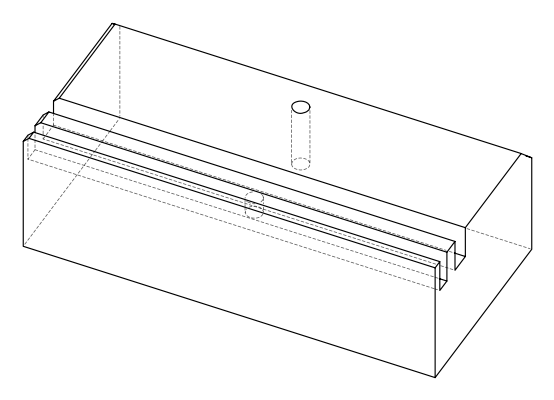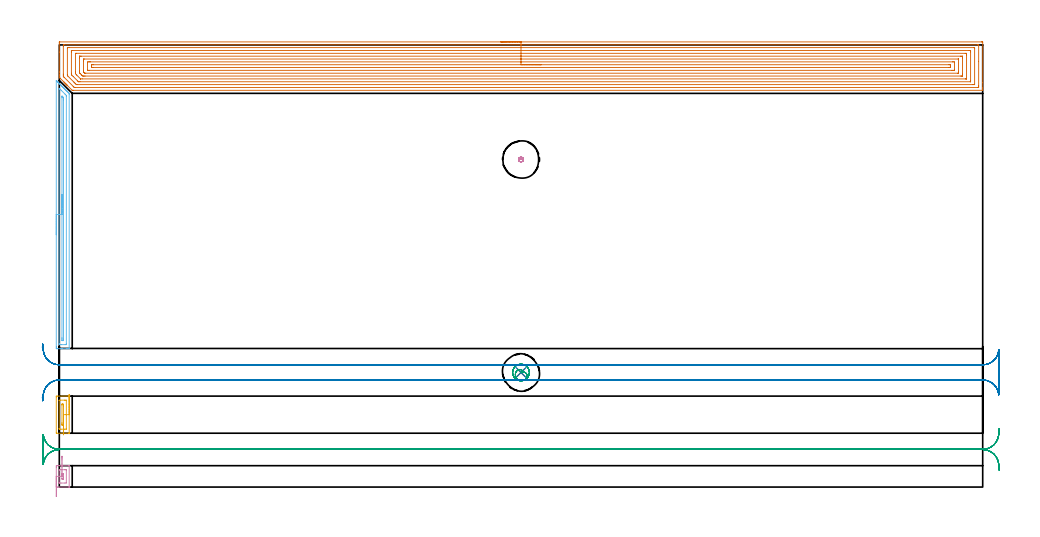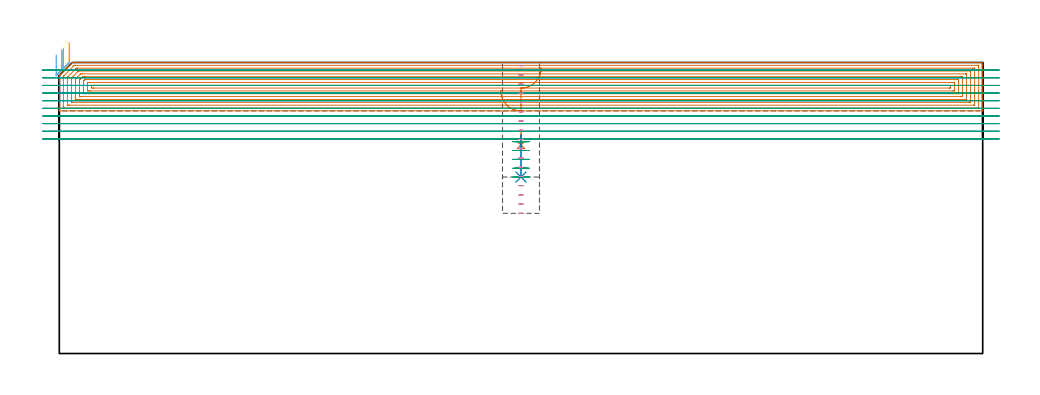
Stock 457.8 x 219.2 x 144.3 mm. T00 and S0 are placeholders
(PLAN: 10 operations, 4 tool changes, 79.1 min)
(1 SPOT_DRILL | STEP1POCKET | NXT0321_9005460120000 | 0.06 min | 4450 mm3)
(2 DRILL_BLIND_HOLE_INTO_CENTER | STEP1POCKET | NXT0301_128 | 0.09 min | 1825 mm3)
(3 MILL_ROUGH_BLIND_HOLE_CONTOUR | STEP1POCKET | NXT0201_010 | Spiral | 0.92 min | 7252 mm3)
(4 AREA_MILL | FG_CHAMFER_SURFACE | UGT0205_001 | 0.42 min | 301 mm3)
(5 AREA_MILL_1 | FG_CHAMFER_SURFACE_1 | UGT0205_001 | 0.61 min | 544 mm3)
(6 AREA_MILL_2 | FG_CHAMFER_SURFACE_2 | UGT0205_001 | 3.28 min | 2893 mm3)
(7 AREA_MILL_3 | FG_CHAMFER_SURFACE_3 | UGT0205_001 | 33.22 min | 131674 mm3)
(8 MILL_RECTANGULAR_SLOT | SLOT_RECTANGULAR | NXT0201_012 | Follow Part, ap 4, ae 75% | 19.97 min | 399029 mm3)
(9 MILL_RECTANGULAR_SLOT_1 | SLOT_RECTANGULAR_1 | NXT0201_012 | Follow Part, ap 4, ae 75% | 19.81 min | 279176 mm3)
(10 MILL_BLIND_HOLE_FROM_SOLID_MATERIAL | STEP1POCKET_1 | NXT0201_012 | Spiral | 0.75 min | 19713 mm3)
(TOOL NXT0321_9005460120000 | NC Spot Drill, 142deg, 12mm, Carbide, Uncoated | D12 PA142 FL30 Z2)
(TOOL NXT0301_128 | Carbide Drill 12mm [861.1-1200-036A1-GP GC34] | D12 PA150 FL37.4 Z2)
(TOOL NXT0201_010 | ENDMILL 10mm [2P460-1000-NA 1630] | D10 FL30 Z6)
(TOOL UGT0205_001 | Chamfer Mill 20 x 3 x 45 deg. | D20 FL50 Z2)
(TOOL NXT0201_012 | ENDMILL 16mm [2P460-1600-NA 1630] | D16 FL38 Z6)
(OP 1 SPOT_DRILL)
G17 G21 G94 G90
T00 M6
G54
G17 G0 G90 X228.9 Y56.8 S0 M3
G43 Z154.3 H0
G94 G81 G98 Z103.4 F250. R109.4
G80
M5
M2
(OP 2 DRILL_BLIND_HOLE_INTO_CENTER)
G17 G21 G94 G90
T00 M6
G54
G17 G0 G90 X228.9 Y56.8 S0 M3
G43 Z154.3 H1
G94 G81 G98 Z87.5 F250. R108.4
G80
M5
M2
(OP 3 MILL_ROUGH_BLIND_HOLE_CONTOUR)
G17 G21 G94 G90
T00 M6
G54
G17 G0 G90 X228.9 Y56.8 S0 M3
G43 Z154.3 H1
Z105.02
G94 G3 X229.228 Y58.001 R0.645 F250.
X227.114 Y57.856 R1.871
X226.684 Y53.994 R2.736
X230.899 Y53.163 R3.345
X232.537 Y58.799 R4.15
X230.899 Y53.163 R-4.15
X231.718 Y55.981 R2.075
X228.9 Y56.8 R2.075
G0 Z100.64
G3 X229.228 Y58.001 R0.645
X227.114 Y57.856 R1.871
X226.684 Y53.994 R2.736
X230.899 Y53.163 R3.345
X232.537 Y58.799 R4.15
X230.899 Y53.163 R-4.15
X231.718 Y55.981 R2.075
X228.9 Y56.8 R2.075
G0 Z96.26
G3 X229.228 Y58.001 R0.645
X227.114 Y57.856 R1.871
X226.684 Y53.994 R2.736
X230.899 Y53.163 R3.345
X232.537 Y58.799 R4.15
X230.899 Y53.163 R-4.15
X231.718 Y55.981 R2.075
X228.9 Y56.8 R2.075
G0 Z91.88
G3 X229.228 Y58.001 R0.645
X227.114 Y57.856 R1.871
X226.684 Y53.994 R2.736
X230.899 Y53.163 R3.345
X232.537 Y58.799 R4.15
X230.899 Y53.163 R-4.15
X231.718 Y55.981 R2.075
X228.9 Y56.8 R2.075
G0 Z87.5
G3 X229.228 Y58.001 R0.645
X227.114 Y57.856 R1.871
X226.684 Y53.994 R2.736
X230.899 Y53.163 R3.345
X232.537 Y58.799 R4.15
X230.899 Y53.163 R-4.15
X231.718 Y55.981 R2.075
X228.9 Y56.8 R2.075
G0 Z154.3
M5
M2
(OP 4 AREA_MILL)
G17 G21 G94 G90
T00 M6
G54
G17 G0 G90 X-1.5 Y-4.7 S1061 M3
G43 Z154.3 H0
Z147.9
G94 G1 Y-4.662 Z147.028 F250.
Y-4.548 Z146.163
Y-4.359 Z145.312
Y-4.097 Z144.48
Y-3.763 Z143.674
Y-3.36 Z142.9
Y-2.892 Z142.164
Y-2.36 Z141.472
Y-1.771 Z140.829
Y-1.128 Z140.239
Y-0.436 Z139.708
Y0.3 Z139.24
Y1.074 Z138.837
Y1.88 Z138.503
Y2.712 Z138.241
Y3.564 Z138.052
Y4.428 Z137.938
Y5.3 Z137.9
Y9.8
X-1.498 Y10.148 Z137.902
X-1.49 Y10.594 Z137.904
X-1.416 Y10.599 Z137.978
X-0.963 Y10.6 Z138.431
X-0.098 Z139.302
X4.873 Z144.272
X4.896 Y10.593 Z144.296
X4.9 Y10.589 Z144.3
Y0.011
X4.896 Y0.007 Z144.296
X4.873 Y0. Z144.272
X-0.098 Z139.302
X-0.963 Z138.431
X-1.205 Z138.189
X-1.417 Y0.001 Z137.978
X-1.49 Y0.006 Z137.904
X-1.498 Y0.452 Z137.902
X-1.5 Y0.985 Z137.9
Y5.3
X-0.086 Z139.314
X-0.085 Y8.395 Z139.315
X-0.075 Y8.59 Z139.325
X0.597 Y8.599 Z139.997
X2.588 Z141.988
X3.263 Y8.596 Z142.663
X3.475 Y8.59 Z142.875
X3.485 Y8.385 Z142.885
Y8.375
Y2.205
X3.475 Y2.01 Z142.875
X2.803 Y2.001 Z142.203
X0.812 Z140.212
X0.137 Y2.004 Z139.537
X-0.075 Y2.01 Z139.325
X-0.085 Y2.215 Z139.315
Y2.225
X-0.086 Y5.3 Z139.314
X1.328 Y5.299 Z140.728
X1.329 Y5.741 Z140.729
Y6.109
X1.333 Y6.479 Z140.733
X1.335 Y6.576 Z140.735
X1.377 Y6.59 Z140.777
X1.484 Y6.594 Z140.884
X1.7 Y6.6 Z141.1
X1.722 Z141.122
X1.919 Y6.598 Z141.319
X2.017 Y6.594 Z141.417
X2.061 Y6.59 Z141.461
X2.065 Y6.563 Z141.465
X2.068 Y6.476 Z141.468
X2.071 Y6.254 Z141.471
Y4.859
X2.07 Y4.491 Z141.47
X2.067 Y4.122 Z141.467
X2.065 Y4.024 Z141.465
X2.023 Y4.01 Z141.423
X1.916 Y4.005 Z141.316
X1.7 Y4. Z141.1
X1.678 Z141.078
X1.481 Y4.002 Z140.881
X1.383 Y4.006 Z140.783
X1.339 Y4.01 Z140.739
X1.335 Y4.037 Z140.735
X1.332 Y4.124 Z140.732
X1.329 Y4.346 Z140.729
X1.328 Y5.299 Z140.728
X1.329 Y6.171 Z140.767
Y7.036 Z140.881
Y7.887 Z141.07
X1.33 Y8.719 Z141.333
Y9.525 Z141.667
Y10.299 Z142.07
X1.331 Y11.034 Z142.539
Y11.726 Z143.07
Y12.369 Z143.66
Y12.958 Z144.304
X1.332 Y13.489 Z144.996
Y13.958 Z145.732
Y14.36 Z146.506
Y14.694 Z147.312
Y14.956 Z148.144
Y15.144 Z148.996
Y15.258 Z149.861
Y15.296 Z150.732
G0 Z154.3
M5
M2
(OP 5 AREA_MILL_1)
G17 G21 G94 G90
T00 M6
G54
G17 G0 G90 X4.9 Y45.9 S1061 M3
G43 Z154.3 H0
G94 G1 Y45.862 Z153.428 F250.
Y45.748 Z152.563
Y45.559 Z151.712
Y45.297 Z150.88
Y44.963 Z150.074
Y44.56 Z149.3
Y44.092 Z148.564
Y43.56 Z147.872
Y42.971 Z147.229
Y42.328 Z146.639
Y41.636 Z146.108
Y40.9 Z145.64
Y40.126 Z145.237
Y39.32 Z144.903
Y38.488 Z144.641
Y37.637 Z144.452
Y36.772 Z144.338
Y35.9 Z144.3
X4.899 Y26.879 Z144.299
X4.893 Y26.71 Z144.293
X4.818 Y26.7 Z144.218
X-1.209 Y26.701 Z138.19
X-1.492 Y26.71 Z137.905
X-1.5 Y26.888 Z137.9
Y44.687
X-1.498 Y44.861 Z137.902
X-1.491 Y45.09 Z137.905
X-1.016 Y45.1 Z138.384
X4.812 Z144.212
X4.893 Y45.091 Z144.293
X4.9 Y44.687 Z144.3
Y35.9
X3.486 Z142.886
X3.485 Y28.861 Z142.885
X3.475 Y28.71 Z142.875
X2.759 Y28.701 Z142.159
X0.812 Y28.7 Z140.212
X0.093 Y28.704 Z139.493
X-0.075 Y28.71 Z139.325
X-0.085 Y28.87 Z139.315
Y28.88
Y42.939
X-0.075 Y43.09 Z139.325
X0.641 Y43.099 Z140.041
X2.588 Y43.1 Z141.988
X3.307 Y43.096 Z142.707
X3.475 Y43.09 Z142.875
X3.485 Y42.93 Z142.885
Y42.92
X3.486 Y35.9 Z142.886
X2.072 Z141.472
X2.071 Y31.139 Z141.471
X2.068 Y30.771 Z141.468
X2.066 Y30.723 Z141.466
X2.063 Y30.709 Z141.463
X2.055 Y30.707 Z141.455
X2.005 Y30.703 Z141.405
X1.904 Y30.701 Z141.304
X1.7 Z141.1
X1.626 Z141.026
X1.336 Y30.71 Z140.736
X1.333 Y30.799 Z140.733
X1.33 Y30.994 Z140.73
X1.329 Y31.506 Z140.729
X1.328 Y31.874 Z140.728
X1.329 Y40.661 Z140.729
X1.332 Y41.029 Z140.732
X1.334 Y41.077 Z140.734
X1.337 Y41.091 Z140.737
X1.345 Y41.093 Z140.745
X1.395 Y41.097 Z140.795
X1.496 Y41.099 Z140.896
X1.7 Y41.1 Z141.1
X1.774 Y41.099 Z141.174
X2.064 Y41.09 Z141.464
X2.067 Y41.001 Z141.467
X2.07 Y40.806 Z141.47
X2.071 Y40.294 Z141.471
Y39.926
X2.072 Y35.9 Z141.472
Y35.028 Z141.51
Y34.164 Z141.623
Y33.312 Z141.812
Y32.48 Z142.075
Y31.674 Z142.408
Y30.9 Z142.811
Y30.164 Z143.28
Y29.472 Z143.811
Y28.829 Z144.401
Y28.24 Z145.044
Y27.709 Z145.736
Y27.24 Z146.472
Y26.837 Z147.245
Y26.503 Z148.051
Y26.241 Z148.883
Y26.052 Z149.735
Y25.938 Z150.6
Y25.9 Z151.472
G0 Z154.3
M5
M2
(OP 6 AREA_MILL_2)
G17 G21 G94 G90
T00 M6
G54
G17 G0 G90 X-1.5 Y125.1 S1061 M3
G43 Z154.3 H0
Z147.9
G94 G1 Y125.138 Z147.028 F250.
Y125.252 Z146.163
Y125.441 Z145.312
Y125.703 Z144.48
Y126.037 Z143.674
Y126.44 Z142.9
Y126.909 Z142.164
Y127.44 Z141.472
Y128.029 Z140.829
Y128.672 Z140.24
Y129.364 Z139.708
Y130.1 Z139.24
Y130.874 Z138.837
Y131.68 Z138.503
Y132.512 Z138.241
Y133.364 Z138.052
Y134.228 Z137.938
Y135.1 Z137.9
X-1.499 Y201.377 Z137.901
X-1.493 Y201.582 Z137.905
X-1.407 Y201.502 Z137.991
X-1.215 Y201.315 Z138.185
X-1.096 Y201.196 Z138.304
X-0.963 Y201.064 Z138.434
X-0.917 Y201.018 Z138.482
X-0.713 Y200.813 Z138.686
X-0.667 Y200.768 Z138.73
X-0.621 Y200.721 Z138.778
X-0.418 Y200.519 Z138.981
X-0.371 Y200.472 Z139.026
X-0.324 Y200.424 Z139.075
X-0.123 Y200.224 Z139.276
X-0.075 Y200.177 Z139.322
X-0.027 Y200.127 Z139.372
X0.171 Y199.929 Z139.57
X0.221 Y199.881 Z139.618
X0.27 Y199.83 Z139.669
X0.466 Y199.634 Z139.865
X0.517 Y199.585 Z139.913
X0.567 Y199.533 Z139.966
X0.761 Y199.339 Z140.16
X0.812 Y199.289 Z140.209
X0.864 Y199.236 Z140.263
X1.056 Y199.045 Z140.455
X1.108 Y198.993 Z140.505
X1.161 Y198.939 Z140.56
X1.351 Y198.75 Z140.75
X1.404 Y198.697 Z140.801
X1.458 Y198.643 Z140.857
X1.645 Y198.455 Z141.044
X1.7 Y198.401 Z141.097
X1.755 Y198.346 Z141.154
X1.94 Y198.16 Z141.339
X1.996 Y198.106 Z141.393
X2.052 Y198.049 Z141.451
X2.235 Y197.865 Z141.634
X2.292 Y197.81 Z141.688
X2.349 Y197.752 Z141.748
X2.53 Y197.571 Z141.929
X2.588 Y197.514 Z141.984
X2.646 Y197.455 Z142.045
X2.825 Y197.276 Z142.224
X2.883 Y197.218 Z142.28
X2.943 Y197.158 Z142.342
X3.12 Y196.981 Z142.519
X3.179 Y196.922 Z142.576
X3.239 Y196.861 Z142.638
X3.414 Y196.686 Z142.813
X3.475 Y196.626 Z142.872
X3.536 Y196.564 Z142.935
X3.709 Y196.391 Z143.108
X3.771 Y196.331 Z143.168
X3.833 Y196.267 Z143.232
X4.004 Y196.096 Z143.403
X4.067 Y196.035 Z143.463
X4.13 Y195.97 Z143.529
X4.299 Y195.802 Z143.698
X4.363 Y195.739 Z143.759
X4.826 Y195.274 Z144.226
X4.894 Y195.206 Z144.292
X4.9 Y194.782 Z144.3
Y68.737
X4.897 Y68.61 Z144.288
X4.873 Y68.607 Z144.264
X4.57 Y68.6 Z143.969
X4.02 Z143.419
X3.475 Z142.87
X1.428 Z140.825
X0.812 Z140.207
X-0.963 Y68.601 Z138.433
X-1.205 Y68.603 Z138.191
X-1.491 Y68.608 Z137.905
X-1.493 Y68.649 Z137.903
X-1.499 Y69.182 Z137.901
X-1.5 Y69.721 Z137.9
Y135.1
X-0.086 Z139.314
X-0.085 Y197.465 Z139.315
X-0.075 Y197.713 Z139.325
X0.192 Y197.455 Z139.592
X0.812 Y196.838 Z140.212
X1.086 Y196.564 Z140.486
X2.866 Y194.782 Z142.266
X3.475 Y194.163 Z142.875
X3.485 Y193.892 Z142.885
X3.486 Y193.881 Z142.886
X3.485 Y70.953 Z142.885
X3.475 Y70.61 Z142.875
X2.948 Y70.602 Z142.348
X1.175 Y70.6 Z140.575
X0.812 Y70.601 Z140.212
X0.285 Y70.603 Z139.685
X-0.075 Y70.61 Z139.325
X-0.086 Y70.964 Z139.314
Y70.974
Y135.1
X1.328 Z140.728
X1.329 Y193.001 Z140.729
X1.33 Y193.372 Z140.73
X1.333 Y193.746 Z140.733
X1.335 Y193.837 Z140.735
X1.398 Y193.791 Z140.798
X1.532 Y193.662 Z140.932
X1.7 Y193.497 Z141.1
X1.946 Y193.244 Z141.346
X2.065 Y193.12 Z141.465
X2.066 Y193.001 Z141.466
X2.07 Y192.63 Z141.47
X2.071 Y192.11 Z141.471
Y191.737
Y73.264
X2.069 Y72.745 Z141.469
X2.067 Y72.653 Z141.467
X2.065 Y72.615 Z141.465
X1.989 Y72.61 Z141.389
X1.842 Y72.602 Z141.242
X1.7 Y72.605 Z141.1
X1.556 Y72.61 Z140.956
X1.335 Y72.63 Z140.735
X1.333 Y72.745 Z140.733
X1.33 Y73.117 Z140.73
X1.329 Y73.636 Z140.729
X1.328 Y74.009 Z140.728
Y135.1
Y135.972 Z140.766
Y136.837 Z140.88
Y137.688 Z141.069
Y138.52 Z141.331
Y139.326 Z141.665
Y140.1 Z142.068
Y140.836 Z142.537
Y141.528 Z143.068
Y142.171 Z143.657
Y142.76 Z144.301
Y143.292 Z144.993
Y143.76 Z145.728
Y144.163 Z146.502
Y144.497 Z147.308
Y144.759 Z148.14
Y144.948 Z148.992
Y145.062 Z149.857
Y145.1 Z150.728
G0 Z154.3
M5
M2
(OP 7 AREA_MILL_3)
G17 G21 G94 G90
T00 M6
G54
G17 G0 G90 X218.9 Y220.7 S1061 M3
G43 Z154.3 H0
Z130.3
G94 G1 X218.938 Z129.428 F250.
X219.052 Z128.563
X219.241 Z127.712
X219.503 Z126.88
X219.837 Z126.074
X220.24 Z125.3
X220.709 Z124.564
X221.24 Z123.872
X221.829 Z123.229
X222.472 Z122.64
X223.164 Z122.108
X223.9 Z121.64
X224.674 Z121.237
X225.48 Z120.903
X226.312 Z120.641
X227.164 Z120.452
X228.028 Z120.338
X228.9 Z120.3
X457.18
X457.575 Y220.696 Z120.303
X457.79 Y220.692 Z120.306
X457.8 Y220.473 Z120.524
Y200.466 Z140.53
Y198.083 Z142.912
Y197.398 Z143.601
Y197.085 Z143.914
Y196.721 Z144.269
X457.792 Y196.702 Z144.288
X457.628 Y196.7 Z144.3
X6.874
X6.399 Y196.707 Z144.293
X6.356 Y196.744 Z144.255
X4.131 Y198.967 Z142.029
X4.072 Y199.028 Z141.971
X3.896 Y199.204 Z141.795
X3.836 Y199.262 Z141.734
X3.78 Y199.32 Z141.679
X3.598 Y199.502 Z141.497
X3.541 Y199.557 Z141.439
X3.488 Y199.612 Z141.387
X3.3 Y199.799 Z141.2
X3.246 Y199.852 Z141.145
X3.195 Y199.904 Z141.095
X3.002 Y200.097 Z140.902
X2.951 Y200.147 Z140.85
X2.903 Y200.196 Z140.803
X2.704 Y200.395 Z140.604
X2.657 Y200.442 Z140.555
X2.611 Y200.488 Z140.511
X2.407 Y200.693 Z140.306
X2.362 Y200.737 Z140.26
X0.322 Y202.778 Z138.221
X0.15 Y202.949 Z138.048
X0.024 Y203.079 Z137.919
X0.003 Y203.108 Z137.889
X0.001 Y203.17 Z137.828
X0. Y203.188 Z137.81
Y204.276 Z136.718
Y205.503 Z135.493
Y206.046 Z134.948
Y215.643 Z125.355
Y220.202 Z120.795
X0.003 Y220.476 Z120.521
X0.01 Y220.692 Z120.306
X0.228 Y220.699 Z120.299
X228.9 Y220.7 Z120.3
Y219.286 Z121.714
X455.393 Y219.285 Z121.715
X455.426
X455.79 Y219.272 Z121.728
X455.794 Y219.16 Z121.84
X455.799 Y218.916 Z122.084
X455.8 Y211.062 Z129.938
X455.799 Y198.967 Z142.033
X455.798 Y198.567 Z142.433
X455.79 Y198.163 Z142.837
X455.788 Y198.12 Z142.88
X455.769 Y198.119 Z142.881
X455.716 Y198.116 Z142.884
X455.609 Y198.115 Z142.885
X455.393 Y198.114 Z142.886
X7.736
X7.52 Y198.117 Z142.883
X7.467 Y198.119 Z142.881
X7.445 Y198.121 Z142.879
X7.381 Y198.18 Z142.82
X7.175 Y198.38 Z142.62
X6.874 Y198.676 Z142.324
X2.407 Y203.143 Z137.857
X2.161 Y203.391 Z137.609
X2.081 Y203.475 Z137.525
X2.021 Y203.541 Z137.459
X2.01 Y203.593 Z137.407
X2.003 Y203.791 Z137.209
X2.001 Y204.276 Z136.724
X2. Y204.679 Z136.321
Y218.433 Z122.567
X2.002 Y218.833 Z122.167
X2.01 Y219.237 Z121.763
X2.012 Y219.28 Z121.72
X2.031 Y219.281 Z121.719
X2.084 Y219.284 Z121.716
X2.191 Y219.285 Z121.715
X2.407 Y219.286 Z121.714
X228.9
Y217.872 Z123.128
X453.28 Y217.871 Z123.129
X453.607 Y217.868 Z123.132
X453.715 Y217.865 Z123.135
X453.79 Y217.861 Z123.139
X453.794 Y217.739 Z123.261
X453.798 Y217.548 Z123.452
X453.8 Y217.356 Z123.644
X453.799 Y199.662 Z141.338
X453.795 Y199.597 Z141.403
X453.79 Y199.548 Z141.452
X453.783 Y199.535 Z141.465
X453.769 Y199.534 Z141.466
X453.607 Y199.531 Z141.469
X453.04 Y199.529 Z141.471
X452.713 Y199.528 Z141.472
X8.987 Y199.529 Z141.471
X8.661 Y199.532 Z141.468
X8.553 Y199.535 Z141.465
X8.472 Y199.539 Z141.461
X8.409 Y199.6 Z141.4
X8.15 Y199.852 Z141.148
X7.767 Y200.232 Z140.768
X7.262 Y200.737 Z140.263
X4.194 Y203.807 Z137.193
X4.08 Y203.926 Z137.074
X4.026 Y203.986 Z137.014
X4.01 Y204.085 Z136.915
X4.005 Y204.276 Z136.724
X4.001 Y204.467 Z136.533
Y217.739 Z123.261
X4.005 Y217.803 Z123.197
X4.01 Y217.853 Z123.147
X4.017 Y217.865 Z123.135
X4.031 Y217.866 Z123.134
X4.194 Y217.869 Z123.131
X4.76 Y217.871 Z123.129
X5.087 Y217.872 Z123.128
X228.9
Y216.457 Z124.543
X451.134
X451.684 Y216.456 Z124.544
X451.74 Y216.455 Z124.545
X451.778 Y216.451 Z124.549
X451.79 Y216.446 Z124.554
X451.793 Y216.424 Z124.576
X451.798 Y216.215 Z124.785
X451.8 Y215.798 Z125.202
Y201.641 Z139.359
X451.797 Y201.189 Z139.811
X451.792 Y200.973 Z140.027
X451.79 Y200.952 Z140.048
X451.769 Y200.949 Z140.051
X451.71 Y200.945 Z140.055
X451.611 Y200.943 Z140.057
X10.24
X9.554 Y200.948 Z140.052
X9.514 Y200.95 Z140.05
X9.469 Y200.989 Z140.011
X9.374 Y201.079 Z139.921
X9.189 Y201.26 Z139.74
X6.874 Y203.575 Z137.425
X6.175 Y204.276 Z136.724
X6.078 Y204.377 Z136.623
X6.022 Y204.439 Z136.561
X6.01 Y204.493 Z136.507
X6.005 Y204.709 Z136.291
X6. Y205.141 Z135.859
Y215.759 Z125.241
X6.003 Y216.211 Z124.789
X6.008 Y216.427 Z124.573
X6.01 Y216.448 Z124.552
X6.031 Y216.451 Z124.549
X6.09 Y216.455 Z124.545
X6.189 Y216.457 Z124.543
X228.9
Y215.043 Z125.957
X449.139
X449.785 Y215.036 Z125.964
X449.79 Y214.986 Z126.014
X449.794 Y214.893 Z126.107
X449.8 Y214.239 Z126.761
X449.799 Y202.507 Z138.493
X449.797 Y202.425 Z138.575
X449.794 Y202.385 Z138.615
X449.791 Y202.37 Z138.63
X449.743 Y202.364 Z138.636
X449.442 Y202.359 Z138.641
X449.29 Y202.357 Z138.643
X11.341
X10.597 Y202.359 Z138.641
X10.562 Y202.361 Z138.639
X10.548 Y202.363 Z138.637
X10.51 Y202.395 Z138.605
X10.448 Y202.451 Z138.549
X8.624 Y204.276 Z136.724
X8.01 Y204.921 Z136.079
X8.007 Y205.161 Z135.839
X8.001 Y205.815 Z135.185
Y214.893 Z126.107
X8.003 Y214.975 Z126.025
X8.006 Y215.015 Z125.985
X8.009 Y215.03 Z125.97
X8.057 Y215.036 Z125.964
X8.358 Y215.041 Z125.959
X8.51 Y215.043 Z125.957
X228.9
Y213.629 Z127.371
X446.843
X447.352 Y213.626 Z127.374
X447.743 Y213.622 Z127.378
X447.79 Y213.618 Z127.382
X447.796 Y213.57 Z127.43
X447.799 Y213.124 Z127.876
X447.8 Y212.681 Z128.319
Y204.718 Z136.282
X447.798 Y204.276 Z136.724
X447.794 Y203.838 Z137.162
X447.789 Y203.778 Z137.222
X447.734 Y203.776 Z137.224
X447.607 Y203.773 Z137.227
X447.352 Y203.772 Z137.228
X446.969 Y203.771 Z137.229
X12.745
X12.235 Y203.772 Z137.228
X11.848 Y203.775 Z137.225
X11.601 Y203.778 Z137.222
X11.341 Y204.016 Z136.984
X11.076 Y204.276 Z136.724
X10.448 Y204.905 Z136.095
X10.202 Y205.161 Z135.839
X10.01 Y205.385 Z135.615
X10.004 Y205.601 Z135.399
X10.001 Y206.046 Z134.954
X10. Y206.489 Z134.511
Y212.682 Z128.318
X10.002 Y213.124 Z127.876
X10.006 Y213.562 Z127.438
X10.011 Y213.622 Z127.378
X10.066 Y213.624 Z127.376
X10.193 Y213.627 Z127.373
X10.448 Y213.628 Z127.372
X10.831 Y213.629 Z127.371
X228.9
Y212.215 Z128.785
X445.59 Y212.214 Z128.786
X445.77 Y212.209 Z128.791
X445.786 Y212.208 Z128.792
X445.791 Y212.199 Z128.801
X445.797 Y212.176 Z128.824
X445.799 Y212.153 Z128.847
X445.8 Y212.128 Z128.872
X445.799 Y206.046 Z134.954
X445.798 Y205.815 Z135.185
X445.79 Y205.581 Z135.419
X445.773 Y205.192 Z135.808
X445.565 Y205.186 Z135.814
X445.54
X13.103 Y205.185 Z135.815
X12.67 Y205.191 Z135.809
X12.62 Y205.192 Z135.808
X12.536 Y205.271 Z135.729
X12.402 Y205.401 Z135.599
X12.235 Y205.569 Z135.431
X12.01 Y205.815 Z135.185
X12.005 Y206.046 Z134.954
X12.001 Y206.277 Z134.723
Y211.354 Z129.646
X12.002 Y211.585 Z129.415
X12.01 Y211.819 Z129.181
X12.027 Y212.208 Z128.792
X12.235 Y212.214 Z128.786
X12.26
X228.9 Y212.215 Z128.785
Y210.801 Z130.199
X442.885 Y210.8 Z130.2
X443.447 Y210.798 Z130.202
X443.778 Y210.793 Z130.207
X443.799 Y210.47 Z130.53
X443.8 Y210.448 Z130.552
X443.799 Y206.91 Z134.09
X443.778 Y206.607 Z134.393
X443.218 Y206.601 Z134.399
X442.885 Y206.6 Z134.4
X442.326 Z134.401
X14.915 Z134.4
X14.353 Y206.602 Z134.398
X14.022 Y206.607 Z134.393
X14.001 Y206.93 Z134.07
X14. Y206.952 Z134.048
X14.001 Y210.49 Z130.51
X14.022 Y210.793 Z130.207
X14.583 Y210.799 Z130.201
X14.915 Y210.8 Z130.2
X15.474 Y210.801 Z130.199
X228.9
Y209.386 Z131.614
X441.098 Y209.385 Z131.615
X441.3
X441.785 Y209.379 Z131.621
X441.797 Y208.893 Z132.107
X441.795 Y208.7 Z132.3
X441.784 Y208.021 Z132.979
X441.098 Y208.015 Z132.985
X440.897 Y208.014 Z132.986
X16.702 Y208.015 Z132.985
X16.5
X16.015 Y208.021 Z132.979
X16.003 Y208.507 Z132.493
X16.005 Y208.7 Z132.3
X16.016 Y209.379 Z131.621
X16.702 Y209.385 Z131.615
X16.903 Y209.386 Z131.614
X228.9
X229.772 Z131.652
X230.637 Z131.766
X231.488 Z131.954
X232.32 Z132.217
X233.126 Z132.551
X233.9 Z132.953
X234.636 Z133.422
X235.328 Z133.953
X235.971 Z134.543
X236.56 Z135.186
X237.092 Z135.878
X237.56 Z136.614
X237.963 Z137.388
X238.297 Z138.194
X238.559 Z139.026
X238.748 Z139.877
X238.862 Z140.742
X238.9 Z141.614
G0 Z154.3
M5
M2
(OP 8 MILL_RECTANGULAR_SLOT)
G17 G21 G94 G90
T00 M6
G54
G17 G0 G90 X-8.497 Y44.208 S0 M3
G43 Z154.3 H1
Z140.51
G94 G1 X-7.743 Y47.111 F250.
G2 X0. Y53.1 R8. F500.
G1 X457.8
G2 X465.77 Y45.792 R8.
G1 X465.8
Y67.908
X465.77
G2 X457.8 Y60.6 R8.
G1 X0.
G2 X-7.743 Y66.588 R8.
G1 X-8.497 Y69.492 F250.
G0 X-8.23 Y42.803 Z136.72
G1 X-7.97 Y45.792
G2 X0. Y53.1 R8. F500.
G1 X457.8
G2 X465.77 Y45.792 R8.
G1 X465.8
Y67.908
X465.77
G2 X457.8 Y60.6 R8.
G1 X0.
G2 X-7.97 Y67.908 R8.
G1 X-8.23 Y70.897 F250.
G0 Y42.803 Z132.93
G1 X-7.97 Y45.792
G2 X0. Y53.1 R8. F500.
G1 X457.8
G2 X465.77 Y45.792 R8.
G1 X465.8
Y67.908
X465.77
G2 X457.8 Y60.6 R8.
G1 X0.
G2 X-7.97 Y67.908 R8.
G1 X-8.23 Y70.897 F250.
G0 Y42.803 Z129.14
G1 X-7.97 Y45.792
G2 X0. Y53.1 R8. F500.
G1 X457.8
G2 X465.77 Y45.792 R8.
G1 X465.8
Y67.908
X465.77
G2 X457.8 Y60.6 R8.
G1 X0.
G2 X-7.97 Y67.908 R8.
G1 X-8.23 Y70.897 F250.
G0 Y42.803 Z125.35
G1 X-7.97 Y45.792
G2 X0. Y53.1 R8. F500.
G1 X457.8
G2 X465.77 Y45.792 R8.
G1 X465.8
Y67.908
X465.77
G2 X457.8 Y60.6 R8.
G1 X0.
G2 X-7.97 Y67.908 R8.
G1 X-8.23 Y70.897 F250.
G0 Y42.803 Z121.56
G1 X-7.97 Y45.792
G2 X0. Y53.1 R8. F500.
G1 X457.8
G2 X465.77 Y45.792 R8.
G1 X465.8
Y67.908
X465.77
G2 X457.8 Y60.6 R8.
G1 X0.
G2 X-7.97 Y67.908 R8.
G1 X-8.23 Y70.897 F250.
G0 Y42.803 Z117.77
G1 X-7.97 Y45.792
G2 X0. Y53.1 R8. F500.
G1 X457.8
G2 X465.77 Y45.792 R8.
G1 X465.8
Y67.908
X465.77
G2 X457.8 Y60.6 R8.
G1 X0.
G2 X-7.97 Y67.908 R8.
G1 X-8.23 Y70.897 F250.
G0 Y42.803 Z113.98
G1 X-7.97 Y45.792
G2 X0. Y53.1 R8. F500.
G1 X457.8
G2 X465.77 Y45.792 R8.
G1 X465.8
Y67.908
X465.77
G2 X457.8 Y60.6 R8.
G1 X0.
G2 X-7.97 Y67.908 R8.
G1 X-8.23 Y70.897 F250.
G0 Y42.803 Z110.19
G1 X-7.97 Y45.792
G2 X0. Y53.1 R8. F500.
G1 X457.8
G2 X465.77 Y45.792 R8.
G1 X465.8
Y67.908
X465.77
G2 X457.8 Y60.6 R8.
G1 X0.
G2 X-7.97 Y67.908 R8.
G1 X-8.23 Y70.897 F250.
G0 Y42.803 Z106.4
G1 X-7.97 Y45.792
G2 X0. Y53.1 R8. F500.
G1 X457.8
G2 X465.77 Y45.792 R8.
G1 X465.8
Y67.908
X465.77
G2 X457.8 Y60.6 R8.
G1 X0.
G2 X-7.97 Y67.908 R8.
G1 X-8.23 Y70.897 F250.
G0 Z154.3
M5
M2
(OP 9 MILL_RECTANGULAR_SLOT_1)
G17 G21 G94 G90
T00 M6
G54
G17 G0 G90 X466.03 Y28.996 S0 M3
G43 Z154.3 H1
Z140.51
G94 G1 X465.77 Y26.008 F250.
G2 X457.8 Y18.7 R8. F500.
G1 X0.
G2 X-7.751 Y24.721 R8.
G1 X-7.78 Y24.728
G3 X-8. Y22.866 R8.
G1 Y14.425
G3 X-7.782 Y12.568 R8.
G1 X-7.752 Y12.575
G2 X0. Y18.6 R8.
G1 X457.8
G2 X465.77 Y11.292 R8.
G1 X466.03 Y8.304 F250.
G0 Y28.996 Z136.72
G1 X465.77 Y26.008
G2 X457.8 Y18.7 R8. F500.
G1 X0.
G2 X-7.97 Y26.008 R8.
G1 X-8.
Y11.292
X-7.97
G2 X0. Y18.6 R8.
G1 X457.8
G2 X465.77 Y11.292 R8.
G1 X466.03 Y8.304 F250.
G0 Y28.996 Z132.93
G1 X465.77 Y26.008
G2 X457.8 Y18.7 R8. F500.
G1 X0.
G2 X-7.97 Y26.008 R8.
G1 X-8.
Y11.292
X-7.97
G2 X0. Y18.6 R8.
G1 X457.8
G2 X465.77 Y11.292 R8.
G1 X466.03 Y8.304 F250.
G0 Y28.996 Z129.14
G1 X465.77 Y26.008
G2 X457.8 Y18.7 R8. F500.
G1 X0.
G2 X-7.97 Y26.008 R8.
G1 X-8.
Y11.292
X-7.97
G2 X0. Y18.6 R8.
G1 X457.8
G2 X465.77 Y11.292 R8.
G1 X466.03 Y8.304 F250.
G0 Y28.996 Z125.35
G1 X465.77 Y26.008
G2 X457.8 Y18.7 R8. F500.
G1 X0.
G2 X-7.97 Y26.008 R8.
G1 X-8.
Y11.292
X-7.97
G2 X0. Y18.6 R8.
G1 X457.8
G2 X465.77 Y11.292 R8.
G1 X466.03 Y8.304 F250.
G0 Y28.996 Z121.56
G1 X465.77 Y26.008
G2 X457.8 Y18.7 R8. F500.
G1 X0.
G2 X-7.97 Y26.008 R8.
G1 X-8.
Y11.292
X-7.97
G2 X0. Y18.6 R8.
G1 X457.8
G2 X465.77 Y11.292 R8.
G1 X466.03 Y8.304 F250.
G0 Y28.996 Z117.77
G1 X465.77 Y26.008
G2 X457.8 Y18.7 R8. F500.
G1 X0.
G2 X-7.97 Y26.008 R8.
G1 X-8.
Y11.292
X-7.97
G2 X0. Y18.6 R8.
G1 X457.8
G2 X465.77 Y11.292 R8.
G1 X466.03 Y8.304 F250.
G0 Y28.996 Z113.98
G1 X465.77 Y26.008
G2 X457.8 Y18.7 R8. F500.
G1 X0.
G2 X-7.97 Y26.008 R8.
G1 X-8.
Y11.292
X-7.97
G2 X0. Y18.6 R8.
G1 X457.8
G2 X465.77 Y11.292 R8.
G1 X466.03 Y8.304 F250.
G0 Y28.996 Z110.19
G1 X465.77 Y26.008
G2 X457.8 Y18.7 R8. F500.
G1 X0.
G2 X-7.97 Y26.008 R8.
G1 X-8.
Y11.292
X-7.97
G2 X0. Y18.6 R8.
G1 X457.8
G2 X465.77 Y11.292 R8.
G1 X466.03 Y8.304 F250.
G0 Y28.996 Z106.4
G1 X465.77 Y26.008
G2 X457.8 Y18.7 R8. F500.
G1 X0.
G2 X-7.97 Y26.008 R8.
G1 X-8.
Y11.292
X-7.97
G2 X0. Y18.6 R8.
G1 X457.8
G2 X465.77 Y11.292 R8.
G1 X466.03 Y8.304 F250.
G0 Z154.3
M5
M2
(OP 10 MILL_BLIND_HOLE_FROM_SOLID_MATERIAL)
G17 G21 G94 G90
T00 M6
G54
G17 G0 G90 X228.9 Y162.4 S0 M3
G43 Z154.3 H1
Z142.724
G94 G3 X229.475 Y162.975 R0.575 F250.
X228.9 Y163.55 R0.575
X227.75 Y162.4 R1.15
X228.9 Y163.55 R-1.15
X228.325 Y162.975 R0.575
X228.9 Y162.4 R0.575
G0 Z138.147
G3 X229.475 Y162.975 R0.575
X228.9 Y163.55 R0.575
X227.75 Y162.4 R1.15
X228.9 Y163.55 R-1.15
X228.325 Y162.975 R0.575
X228.9 Y162.4 R0.575
G0 Z133.571
G3 X229.475 Y162.975 R0.575
X228.9 Y163.55 R0.575
X227.75 Y162.4 R1.15
X228.9 Y163.55 R-1.15
X228.325 Y162.975 R0.575
X228.9 Y162.4 R0.575
G0 Z128.994
G3 X229.475 Y162.975 R0.575
X228.9 Y163.55 R0.575
X227.75 Y162.4 R1.15
X228.9 Y163.55 R-1.15
X228.325 Y162.975 R0.575
X228.9 Y162.4 R0.575
G0 Z124.418
G3 X229.475 Y162.975 R0.575
X228.9 Y163.55 R0.575
X227.75 Y162.4 R1.15
X228.9 Y163.55 R-1.15
X228.325 Y162.975 R0.575
X228.9 Y162.4 R0.575
G0 Z119.841
G3 X229.475 Y162.975 R0.575
X228.9 Y163.55 R0.575
X227.75 Y162.4 R1.15
X228.9 Y163.55 R-1.15
X228.325 Y162.975 R0.575
X228.9 Y162.4 R0.575
G0 Z115.265
G3 X229.475 Y162.975 R0.575
X228.9 Y163.55 R0.575
X227.75 Y162.4 R1.15
X228.9 Y163.55 R-1.15
X228.325 Y162.975 R0.575
X228.9 Y162.4 R0.575
G0 Z110.688
G3 X229.475 Y162.975 R0.575
X228.9 Y163.55 R0.575
X227.75 Y162.4 R1.15
X228.9 Y163.55 R-1.15
X228.325 Y162.975 R0.575
X228.9 Y162.4 R0.575
G0 Z106.112
G3 X229.475 Y162.975 R0.575
X228.9 Y163.55 R0.575
X227.75 Y162.4 R1.15
X228.9 Y163.55 R-1.15
X228.325 Y162.975 R0.575
X228.9 Y162.4 R0.575
G0 Z101.535
G3 X229.475 Y162.975 R0.575
X228.9 Y163.55 R0.575
X227.75 Y162.4 R1.15
X228.9 Y163.55 R-1.15
X228.325 Y162.975 R0.575
X228.9 Y162.4 R0.575
G0 Z96.959
G3 X229.475 Y162.975 R0.575
X228.9 Y163.55 R0.575
X227.75 Y162.4 R1.15
X228.9 Y163.55 R-1.15
X228.325 Y162.975 R0.575
X228.9 Y162.4 R0.575
G0 Z92.382
G3 X229.475 Y162.975 R0.575
X228.9 Y163.55 R0.575
X227.75 Y162.4 R1.15
X228.9 Y163.55 R-1.15
X228.325 Y162.975 R0.575
X228.9 Y162.4 R0.575
G0 Z87.806
G3 X229.475 Y162.975 R0.575
X228.9 Y163.55 R0.575
X227.75 Y162.4 R1.15
X228.9 Y163.55 R-1.15
X228.325 Y162.975 R0.575
X228.9 Y162.4 R0.575
G0 Z83.229
G3 X229.475 Y162.975 R0.575
X228.9 Y163.55 R0.575
X227.75 Y162.4 R1.15
X228.9 Y163.55 R-1.15
X228.325 Y162.975 R0.575
X228.9 Y162.4 R0.575
G0 Z78.653
G3 X229.475 Y162.975 R0.575
X228.9 Y163.55 R0.575
X227.75 Y162.4 R1.15
X228.9 Y163.55 R-1.15
X228.325 Y162.975 R0.575
X228.9 Y162.4 R0.575
G0 Z74.076
G3 X229.475 Y162.975 R0.575
X228.9 Y163.55 R0.575
X227.75 Y162.4 R1.15
X228.9 Y163.55 R-1.15
X228.325 Y162.975 R0.575
X228.9 Y162.4 R0.575
G0 Z69.5
G3 X229.475 Y162.975 R0.575
X228.9 Y163.55 R0.575
X227.75 Y162.4 R1.15
X228.9 Y163.55 R-1.15
X228.325 Y162.975 R0.575
X228.9 Y162.4 R0.575
G0 Z154.3
M5
M2
